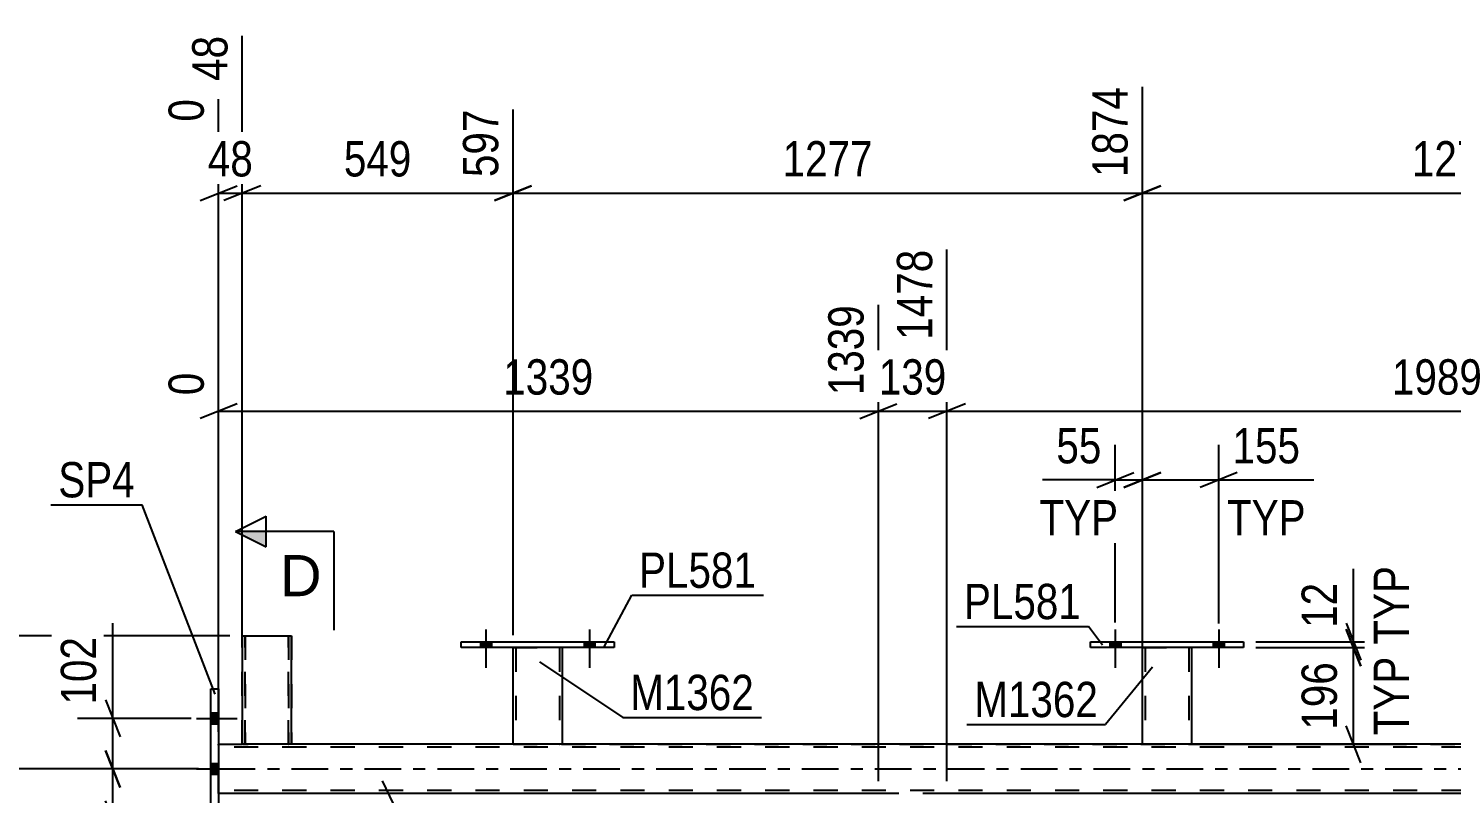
# Model space of a CAD drawing. Header units: millimetres. Extents: x 0 to 841, y 0 to 594.
# Drawn here: x 67.1 to 182.6, y 456.6 to 518.7 of the extents above; entities that cross this region are included whole.
import ezdxf

# ---------------------------------------------------------------- set-up
doc = ezdxf.new("R2010")
doc.units = ezdxf.units.MM
doc.linetypes.add('DXK_LINE_DOT2', pattern=[3.9198, 1.9599, -1.9599])
doc.linetypes.add('DXK_LINE_DOT3', pattern=[5.9187, 2.979, -0.9799, 0.9799, -0.9799])
doc.styles.add('Arial', font='arial.ttf', dxfattribs={"height": 0.2})
doc.styles.add('Arial Narrow', font='ARIALN.TTF', dxfattribs={"height": 0.2})

# ---------------------------------------------------------------- blocks, each defined once
blk = doc.blocks.new('Bolt-248143587-3930 - 3863')
at = {"linetype": 'Continuous'}
for points in [[(82.53, 462.26), (82.53, 463.14), (81.89, 463.14), (81.89, 462.26)], [(82.53, 462.26), (82.53, 463.14), (81.89, 463.14), (81.89, 462.26)], [(82.53, 462.26), (82.53, 463.14), (81.89, 463.14), (81.89, 462.26)], [(82.53, 458.16), (82.53, 459.04), (81.89, 459.04), (81.89, 458.16)], [(82.53, 458.16), (82.53, 459.04), (81.89, 459.04), (81.89, 458.16)], [(82.53, 454.06), (82.53, 454.94), (81.89, 454.94), (81.89, 454.06)], [(82.53, 454.06), (82.53, 454.94), (81.89, 454.94), (81.89, 454.06)], [(82.53, 454.06), (82.53, 454.94), (81.89, 454.94), (81.89, 454.06)]]:
    blk.add_hatch(color=1, dxfattribs=at).paths.add_polyline_path(points)
at = {"color": 1, "linetype": 'Continuous'}
for p, q in [((80.73, 462.7), (84.05, 462.7)), ((80.73, 462.7), (84.05, 462.7)), ((80.73, 462.7), (84.05, 462.7)), ((81.89, 463.14), (82.53, 463.14)), ((81.89, 463.14), (82.53, 463.14)), ((81.89, 463.14), (82.53, 463.14)), ((81.89, 462.26), (82.53, 462.26)), ((81.89, 462.26), (82.53, 462.26)), ((81.89, 462.26), (82.53, 462.26)), ((80.73, 458.6), (84.05, 458.6)), ((80.73, 458.6), (84.05, 458.6)), ((81.89, 459.04), (82.53, 459.04)), ((81.89, 459.04), (82.53, 459.04)), ((81.89, 458.16), (82.53, 458.16)), ((81.89, 458.16), (82.53, 458.16)), ((80.73, 454.5), (84.05, 454.5)), ((80.73, 454.5), (84.05, 454.5)), ((80.73, 454.5), (84.05, 454.5)), ((81.89, 454.94), (82.53, 454.94)), ((81.89, 454.94), (82.53, 454.94)), ((81.89, 454.94), (82.53, 454.94)), ((81.89, 454.06), (82.53, 454.06)), ((81.89, 454.06), (82.53, 454.06)), ((81.89, 454.06), (82.53, 454.06))]:
    blk.add_line(p, q, dxfattribs=at)
blk = doc.blocks.new('Part-248143587-3978 - 3863')
at = {"color": 2, "linetype": 'Continuous'}
for p, q in [((81.89, 465.1), (82.53, 465.1)), ((81.89, 452.1), (81.89, 465.1)), ((82.53, 465.1), (82.53, 452.1)), ((82.53, 452.1), (81.89, 452.1))]:
    blk.add_line(p, q, dxfattribs=at)
blk = doc.blocks.new('Part-248143587-7957 - 3863')
at = {"color": 2, "linetype": 'Continuous'}
for p, q in [((106.43, 460.6), (106.43, 468.44)), ((110.43, 468.44), (110.43, 460.6)), ((110.39, 460.6), (106.43, 460.6)), ((110.43, 460.6), (110.39, 460.6))]:
    blk.add_line(p, q, dxfattribs=at)
at = {"color": 7, "linetype": 'DXK_LINE_DOT2'}
for p, q in [((106.43, 468.44), (110.43, 468.44)), ((106.43, 468.44), (106.43, 468.44)), ((106.43, 468.44), (106.43, 468.44)), ((106.67, 468.44), (106.67, 460.6)), ((110.19, 468.44), (110.19, 460.6)), ((110.43, 468.44), (110.43, 468.44)), ((110.43, 468.44), (110.43, 468.44)), ((110.17, 460.6), (110.19, 460.6))]:
    blk.add_line(p, q, dxfattribs=at)
blk = doc.blocks.new('Part-248143587-4066 - 3863')
at = {"color": 2, "linetype": 'Continuous'}
for p, q in [((82.53, 460.6), (84.45, 460.6)), ((106.43, 460.6), (88.45, 460.6)), ((157.51, 460.6), (110.43, 460.6)), ((208.59, 460.6), (161.51, 460.6)), ((136.08, 456.6), (82.53, 456.6)), ((221.21, 456.6), (141.65, 456.6))]:
    blk.add_line(p, q, dxfattribs=at)
at = {"color": 7, "linetype": 'DXK_LINE_DOT2'}
for p, q in [((82.53, 456.6), (82.53, 460.6)), ((744.27, 460.36), (82.53, 460.36)), ((88.45, 460.6), (84.45, 460.6)), ((106.43, 460.6), (744.27, 460.6)), ((110.43, 460.6), (106.43, 460.6)), ((161.51, 460.6), (157.51, 460.6)), ((744.27, 456.84), (82.53, 456.84)), ((141.65, 456.6), (136.08, 456.6))]:
    blk.add_line(p, q, dxfattribs=at)
at = {"color": 7, "linetype": 'DXK_LINE_DOT3'}
blk.add_line((82.53, 458.6), (744.27, 458.6), dxfattribs=at)
blk = doc.blocks.new('Part-248143587-7955 - 3863')
at = {"color": 2, "linetype": 'Continuous'}
for p, q in [((157.51, 460.6), (157.51, 468.44)), ((161.51, 468.44), (161.51, 460.6)), ((161.47, 460.6), (157.51, 460.6)), ((161.51, 460.6), (161.47, 460.6))]:
    blk.add_line(p, q, dxfattribs=at)
at = {"color": 7, "linetype": 'DXK_LINE_DOT2'}
for p, q in [((157.51, 468.44), (161.51, 468.44)), ((157.51, 468.44), (157.51, 468.44)), ((157.51, 468.44), (157.51, 468.44)), ((157.75, 468.44), (157.75, 460.6)), ((161.27, 468.44), (161.27, 460.6)), ((161.51, 468.44), (161.51, 468.44)), ((161.51, 468.44), (161.51, 468.44)), ((161.25, 460.6), (161.27, 460.6))]:
    blk.add_line(p, q, dxfattribs=at)
blk = doc.blocks.new('Part-248143587-7956 - 3863')
at = {"color": 2, "linetype": 'Continuous'}
for p, q in [((153.31, 468.44), (153.31, 468.92)), ((153.31, 468.92), (165.71, 468.92)), ((165.71, 468.44), (153.31, 468.44)), ((165.71, 468.92), (165.71, 468.44))]:
    blk.add_line(p, q, dxfattribs=at)
blk = doc.blocks.new('Part-248143587-7958 - 3863')
at = {"color": 2, "linetype": 'Continuous'}
for p, q in [((102.23, 468.44), (102.23, 468.92)), ((102.23, 468.92), (114.63, 468.92)), ((114.63, 468.44), (102.23, 468.44)), ((114.63, 468.92), (114.63, 468.44))]:
    blk.add_line(p, q, dxfattribs=at)
blk = doc.blocks.new('Part-248143587-7959 - 3863')
at = {"color": 2, "linetype": 'Continuous'}
for p, q in [((84.45, 469.4), (84.45, 469.4)), ((84.45, 469.4), (84.45, 460.6)), ((84.45, 469.4), (88.45, 469.4)), ((88.45, 469.4), (88.45, 469.4)), ((88.45, 460.6), (88.45, 469.4)), ((84.45, 460.6), (84.45, 460.6)), ((88.45, 460.6), (84.45, 460.6)), ((88.45, 460.6), (88.45, 460.6))]:
    blk.add_line(p, q, dxfattribs=at)
at = {"color": 7, "linetype": 'DXK_LINE_DOT2'}
for p, q in [((84.45, 460.6), (84.45, 469.4)), ((84.45, 469.4), (84.45, 469.4)), ((84.49, 469.4), (84.49, 469.4)), ((84.59, 469.4), (84.59, 469.4)), ((84.69, 469.4), (84.69, 469.4)), ((84.69, 460.6), (84.69, 469.4)), ((84.69, 469.4), (84.69, 460.6)), ((84.69, 469.4), (84.71, 469.4)), ((84.69, 469.4), (84.71, 469.4)), ((84.71, 469.4), (84.75, 469.4)), ((84.71, 469.4), (84.75, 469.4)), ((84.75, 469.4), (84.75, 469.4)), ((84.75, 469.4), (84.76, 469.4)), ((84.93, 469.4), (84.93, 469.4)), ((84.93, 469.4), (84.93, 469.4)), ((88.21, 460.6), (88.21, 469.4)), ((88.21, 469.4), (88.21, 460.6)), ((88.45, 469.4), (88.45, 460.6)), ((84.45, 460.6), (84.45, 460.6)), ((84.49, 460.6), (84.93, 460.6)), ((84.69, 460.6), (84.69, 460.6)), ((84.93, 460.6), (84.93, 460.6)), ((84.93, 460.6), (84.93, 460.6)), ((87.97, 460.6), (87.97, 460.6)), ((88.19, 460.6), (88.21, 460.6)), ((88.21, 460.6), (88.21, 460.6))]:
    blk.add_line(p, q, dxfattribs=at)
blk = doc.blocks.new('Bolt-248143587-7984 - 3863')
at = {"linetype": 'Continuous'}
for points in [[(154.87, 468.44), (155.75, 468.44), (155.75, 468.92), (154.87, 468.92)], [(163.27, 468.44), (164.15, 468.44), (164.15, 468.92), (163.27, 468.92)]]:
    blk.add_hatch(color=1, dxfattribs=at).paths.add_polyline_path(points)
at = {"color": 1, "linetype": 'Continuous'}
for p, q in [((155.31, 469.92), (155.31, 466.8)), ((163.71, 469.92), (163.71, 466.8)), ((154.87, 468.92), (154.87, 468.44)), ((155.75, 468.92), (155.75, 468.44)), ((163.27, 468.92), (163.27, 468.44)), ((164.15, 468.92), (164.15, 468.44))]:
    blk.add_line(p, q, dxfattribs=at)
blk = doc.blocks.new('Bolt-248143587-7985 - 3863')
at = {"linetype": 'Continuous'}
for points in [[(154.87, 468.44), (155.75, 468.44), (155.75, 468.92), (154.87, 468.92)], [(163.27, 468.44), (164.15, 468.44), (164.15, 468.92), (163.27, 468.92)]]:
    blk.add_hatch(color=1, dxfattribs=at).paths.add_polyline_path(points)
at = {"color": 1, "linetype": 'Continuous'}
for p, q in [((155.31, 469.92), (155.31, 466.8)), ((163.71, 469.92), (163.71, 466.8)), ((154.87, 468.92), (154.87, 468.44)), ((155.75, 468.92), (155.75, 468.44)), ((163.27, 468.92), (163.27, 468.44)), ((164.15, 468.92), (164.15, 468.44))]:
    blk.add_line(p, q, dxfattribs=at)
blk = doc.blocks.new('Bolt-248143587-7986 - 3863')
at = {"linetype": 'Continuous'}
for points in [[(103.79, 468.44), (104.67, 468.44), (104.67, 468.92), (103.79, 468.92)], [(112.19, 468.44), (113.07, 468.44), (113.07, 468.92), (112.19, 468.92)]]:
    blk.add_hatch(color=1, dxfattribs=at).paths.add_polyline_path(points)
at = {"color": 1, "linetype": 'Continuous'}
for p, q in [((104.23, 469.92), (104.23, 466.8)), ((112.63, 469.92), (112.63, 466.8)), ((103.79, 468.92), (103.79, 468.44)), ((104.67, 468.92), (104.67, 468.44)), ((112.19, 468.92), (112.19, 468.44)), ((113.07, 468.92), (113.07, 468.44))]:
    blk.add_line(p, q, dxfattribs=at)
blk = doc.blocks.new('Bolt-248143587-7987 - 3863')
at = {"linetype": 'Continuous'}
for points in [[(103.79, 468.44), (104.67, 468.44), (104.67, 468.92), (103.79, 468.92)], [(112.19, 468.44), (113.07, 468.44), (113.07, 468.92), (112.19, 468.92)]]:
    blk.add_hatch(color=1, dxfattribs=at).paths.add_polyline_path(points)
at = {"color": 1, "linetype": 'Continuous'}
for p, q in [((104.23, 469.92), (104.23, 466.8)), ((112.63, 469.92), (112.63, 466.8)), ((103.79, 468.92), (103.79, 468.44)), ((104.67, 468.92), (104.67, 468.44)), ((112.19, 468.92), (112.19, 468.44)), ((113.07, 468.92), (113.07, 468.44))]:
    blk.add_line(p, q, dxfattribs=at)
blk = doc.blocks.new('StraightDimension-248143587-4139 - 3863')
at = {"color": 7, "linetype": 'Continuous'}
for p, q in [((47.91, 457.1), (46.71, 460.1)), ((80.89, 458.6), (44.46, 458.6)), ((47.31, 332.74), (47.31, 458.6)), ((46.71, 334.24), (47.91, 331.24)), ((62.79, 332.74), (44.46, 332.74))]:
    blk.add_line(p, q, dxfattribs=at)
at = {"color": 0}
blk.add_wipeout([(46.56, 399.93), (42.36, 399.93), (42.36, 391.41), (46.56, 391.41)], dxfattribs=at)
at = {"color": 3, "style": 'Arial Narrow'}
blk.add_text('3147', height=2.863, rotation=90.0002, dxfattribs=at).set_placement((45.96, 392.01))
blk = doc.blocks.new('StraightDimension-248143587-4160 - 3863')
at = {"color": 7, "linetype": 'Continuous'}
blk.add_line((83.45, 469.4), (35.34, 469.4), dxfattribs=at)
blk = doc.blocks.new('StraightDimension-248143587-18019 - 3863')
at = {"color": 7, "linetype": 'Continuous'}
for p, q in [((174.05, 469.94), (175.25, 466.94)), ((166.71, 468.44), (177.05, 468.44)), ((174.65, 460.6), (174.65, 468.44)), ((175.25, 459.1), (174.05, 462.1)), ((162.51, 460.6), (177.05, 460.6))]:
    blk.add_line(p, q, dxfattribs=at)
at = {"color": 0}
blk.add_wipeout([(173.9, 467.86), (169.7, 467.86), (169.7, 461.18), (173.9, 461.18)], dxfattribs=at)
at = {"color": 0, "linetype": 'Continuous'}
blk.add_wipeout([(179.75, 468.31), (175.55, 468.31), (175.55, 460.72), (179.75, 460.72)], dxfattribs=at)
at = {"color": 3, "style": 'Arial Narrow'}
blk.add_text('196', height=2.863, rotation=90.0002, dxfattribs=at).set_placement((173.3, 461.78))
at = {"color": 3, "linetype": 'Continuous', "style": 'Arial Narrow'}
blk.add_text('TYP', height=2.863, rotation=90.0002, dxfattribs=at).set_placement((179.15, 461.32))
blk = doc.blocks.new('StraightDimension-248143587-4826 - 3863')
at = {"color": 7, "linetype": 'Continuous'}
for p, q in [((136.08, 457.6), (136.08, 496.24)), ((82.53, 461.6), (82.53, 490.75)), ((84.03, 488.22), (81.03, 487.02)), ((82.53, 487.62), (136.08, 487.62)), ((134.58, 487.02), (137.58, 488.22))]:
    blk.add_line(p, q, dxfattribs=at)
at = {"color": 0}
blk.add_wipeout([(113.56, 488.37), (113.56, 492.57), (105.04, 492.57), (105.04, 488.37)], dxfattribs=at)
at = {"color": 3, "style": 'Arial Narrow'}
blk.add_text('1339', height=2.863, dxfattribs=at).set_placement((105.64, 488.97))
at = {"color": 0, "linetype": 'Continuous'}
for points in [[(135.48, 496.84), (131.28, 496.84), (131.28, 488.32), (135.48, 488.32)], [(81.93, 491.35), (77.73, 491.35), (77.73, 488.32), (81.93, 488.32)]]:
    blk.add_wipeout(points, dxfattribs=at)
at = {"color": 3, "linetype": 'Continuous', "style": 'Arial Narrow'}
for s, height, p in [('1339', 2.863, (134.88, 488.92)), ('0', 2.86, (81.33, 488.92))]:
    blk.add_text(s, height=height, rotation=90.0002, dxfattribs=at).set_placement(p)
blk = doc.blocks.new('StraightDimension-248143587-18038 - 3863')
at = {"color": 7, "linetype": 'Continuous'}
for p, q in [((155.31, 470.48), (155.31, 484.89)), ((157.51, 469.44), (157.51, 484.89)), ((155.31, 482.04), (149.4, 482.04)), ((155.31, 482.04), (149.4, 482.04)), ((153.81, 481.44), (156.81, 482.64)), ((155.31, 482.04), (157.51, 482.04)), ((159.01, 482.64), (156.01, 481.44))]:
    blk.add_line(p, q, dxfattribs=at)
at = {"color": 0}
blk.add_wipeout([(154.78, 482.79), (154.78, 486.99), (149.93, 486.99), (149.93, 482.79)], dxfattribs=at)
at = {"color": 0, "linetype": 'Continuous'}
blk.add_wipeout([(156.15, 476.94), (156.15, 481.14), (148.56, 481.14), (148.56, 476.94)], dxfattribs=at)
at = {"color": 3, "style": 'Arial Narrow'}
blk.add_text('55', height=2.863, dxfattribs=at).set_placement((150.53, 483.39))
at = {"color": 3, "linetype": 'Continuous', "style": 'Arial Narrow'}
blk.add_text('TYP', height=2.863, dxfattribs=at).set_placement((149.16, 477.54))
blk = doc.blocks.new('StraightDimension-248143587-4786 - 3863')
at = {"color": 7, "linetype": 'Continuous'}
for p, q in [((141.65, 457.6), (141.65, 500.74)), ((221.21, 457.6), (221.21, 496.24)), ((143.15, 488.22), (140.15, 487.02)), ((141.65, 487.62), (221.21, 487.62)), ((219.71, 487.02), (222.71, 488.22))]:
    blk.add_line(p, q, dxfattribs=at)
at = {"color": 0}
blk.add_wipeout([(185.69, 488.37), (185.69, 492.57), (177.17, 492.57), (177.17, 488.37)], dxfattribs=at)
at = {"color": 3, "style": 'Arial Narrow'}
blk.add_text('1989', height=2.863, dxfattribs=at).set_placement((177.77, 488.97))
at = {"color": 0, "linetype": 'Continuous'}
blk.add_wipeout([(220.61, 496.84), (216.41, 496.84), (216.41, 488.32), (220.61, 488.32)], dxfattribs=at)
at = {"color": 3, "linetype": 'Continuous', "style": 'Arial Narrow'}
blk.add_text('3467', height=2.863, rotation=90.0002, dxfattribs=at).set_placement((220.01, 488.92))
blk = doc.blocks.new('StraightDimension-248143587-4806 - 3863')
at = {"color": 7, "linetype": 'Continuous'}
for p, q in [((141.65, 457.6), (141.65, 500.74)), ((136.08, 457.6), (136.08, 496.24)), ((134.58, 487.02), (137.58, 488.22)), ((136.08, 487.62), (141.65, 487.62)), ((143.15, 488.22), (140.15, 487.02))]:
    blk.add_line(p, q, dxfattribs=at)
at = {"color": 0}
blk.add_wipeout([(142.2, 488.37), (142.2, 492.57), (135.52, 492.57), (135.52, 488.37)], dxfattribs=at)
at = {"color": 3, "style": 'Arial Narrow'}
blk.add_text('139', height=2.863, dxfattribs=at).set_placement((136.12, 488.97))
at = {"color": 0, "linetype": 'Continuous'}
blk.add_wipeout([(141.05, 501.34), (136.85, 501.34), (136.85, 492.82), (141.05, 492.82)], dxfattribs=at)
at = {"color": 3, "linetype": 'Continuous', "style": 'Arial Narrow'}
blk.add_text('1478', height=2.863, rotation=90.0002, dxfattribs=at).set_placement((140.45, 493.42))
blk = doc.blocks.new('StraightDimension-248143587-17637 - 3863')
at = {"color": 7, "linetype": 'Continuous'}
for p, q in [((157.51, 466.95), (157.51, 513.93)), ((208.59, 466.95), (208.59, 513.93)), ((159.01, 505.92), (156.01, 504.72)), ((157.51, 505.32), (208.59, 505.32)), ((207.09, 504.72), (210.09, 505.92))]:
    blk.add_line(p, q, dxfattribs=at)
at = {"color": 0}
blk.add_wipeout([(187.3, 506.07), (187.3, 510.27), (178.79, 510.27), (178.79, 506.07)], dxfattribs=at)
at = {"color": 3, "style": 'Arial Narrow'}
blk.add_text('1277', height=2.863, dxfattribs=at).set_placement((179.39, 506.67))
at = {"color": 0, "linetype": 'Continuous'}
blk.add_wipeout([(207.99, 514.53), (203.79, 514.53), (203.79, 506.02), (207.99, 506.02)], dxfattribs=at)
at = {"color": 3, "linetype": 'Continuous', "style": 'Arial Narrow'}
blk.add_text('3151', height=2.863, rotation=90.0002, dxfattribs=at).set_placement((207.39, 506.62))
blk = doc.blocks.new('StraightDimension-248143587-17638 - 3863')
at = {"color": 7, "linetype": 'Continuous'}
for p, q in [((157.51, 466.95), (157.51, 513.93)), ((106.43, 469.44), (106.43, 512.1)), ((107.93, 505.92), (104.93, 504.72)), ((106.43, 505.32), (157.51, 505.32)), ((156.01, 504.72), (159.01, 505.92))]:
    blk.add_line(p, q, dxfattribs=at)
at = {"color": 0}
blk.add_wipeout([(136.22, 506.07), (136.22, 510.27), (127.71, 510.27), (127.71, 506.07)], dxfattribs=at)
at = {"color": 3, "style": 'Arial Narrow'}
blk.add_text('1277', height=2.863, dxfattribs=at).set_placement((128.31, 506.67))
at = {"color": 0, "linetype": 'Continuous'}
blk.add_wipeout([(156.91, 514.53), (152.71, 514.53), (152.71, 506.02), (156.91, 506.02)], dxfattribs=at)
at = {"color": 3, "linetype": 'Continuous', "style": 'Arial Narrow'}
blk.add_text('1874', height=2.863, rotation=90.0002, dxfattribs=at).set_placement((156.31, 506.62))
blk = doc.blocks.new('StraightDimension-248143587-17639 - 3863')
at = {"color": 7, "linetype": 'Continuous'}
for p, q in [((84.45, 468.56), (84.45, 518.08)), ((106.43, 469.44), (106.43, 512.1)), ((85.95, 505.92), (82.95, 504.72)), ((84.45, 505.32), (106.43, 505.32)), ((104.93, 504.72), (107.93, 505.92))]:
    blk.add_line(p, q, dxfattribs=at)
at = {"color": 0}
blk.add_wipeout([(98.78, 506.07), (98.78, 510.27), (92.1, 510.27), (92.1, 506.07)], dxfattribs=at)
at = {"color": 3, "style": 'Arial Narrow'}
blk.add_text('549', height=2.863, dxfattribs=at).set_placement((92.7, 506.67))
at = {"color": 0, "linetype": 'Continuous'}
blk.add_wipeout([(105.83, 512.7), (101.63, 512.7), (101.63, 506.02), (105.83, 506.02)], dxfattribs=at)
at = {"color": 3, "linetype": 'Continuous', "style": 'Arial Narrow'}
blk.add_text('597', height=2.863, rotation=90.0002, dxfattribs=at).set_placement((105.23, 506.62))
blk = doc.blocks.new('StraightDimension-248143587-17640 - 3863')
at = {"color": 7, "linetype": 'Continuous'}
for p, q in [((84.45, 468.56), (84.45, 518.08)), ((82.53, 461.6), (82.53, 512.95)), ((81.03, 504.72), (84.03, 505.92)), ((82.53, 505.32), (84.45, 505.32)), ((85.95, 505.92), (82.95, 504.72))]:
    blk.add_line(p, q, dxfattribs=at)
at = {"color": 0, "linetype": 'Continuous'}
blk.add_wipeout([(83.85, 518.68), (79.65, 518.68), (79.65, 513.82), (83.85, 513.82)], dxfattribs=at)
at = {"color": 3, "linetype": 'Continuous', "style": 'Arial Narrow'}
blk.add_text('48', height=2.863, rotation=90.0002, dxfattribs=at).set_placement((83.25, 514.42))
at = {"color": 0}
blk.add_wipeout([(85.92, 506.07), (85.92, 510.27), (81.06, 510.27), (81.06, 506.07)], dxfattribs=at)
at = {"color": 3, "style": 'Arial Narrow'}
blk.add_text('48', height=2.863, dxfattribs=at).set_placement((81.66, 506.67))
at = {"color": 0, "linetype": 'Continuous'}
blk.add_wipeout([(81.93, 513.55), (77.73, 513.55), (77.73, 510.52), (81.93, 510.52)], dxfattribs=at)
at = {"color": 3, "linetype": 'Continuous', "style": 'Arial Narrow'}
blk.add_text('0', height=2.86, rotation=90.0002, dxfattribs=at).set_placement((81.33, 511.12))
blk = doc.blocks.new('StraightDimension-248143587-17928 - 3863')
at = {"color": 7, "linetype": 'Continuous'}
for p, q in [((73.94, 462.7), (73.94, 470.43)), ((73.94, 462.7), (73.94, 470.43)), ((73.34, 464.2), (74.54, 461.2)), ((80.31, 462.7), (71.09, 462.7)), ((73.94, 458.6), (73.94, 462.7)), ((74.54, 457.1), (73.34, 460.1)), ((80.31, 458.6), (71.09, 458.6))]:
    blk.add_line(p, q, dxfattribs=at)
at = {"color": 0}
blk.add_wipeout([(73.19, 469.91), (68.99, 469.91), (68.99, 463.22), (73.19, 463.22)], dxfattribs=at)
at = {"color": 3, "style": 'Arial Narrow'}
blk.add_text('102', height=2.863, rotation=90.0002, dxfattribs=at).set_placement((72.59, 463.82))
blk = doc.blocks.new('StraightDimension-248143587-17929 - 3863')
at = {"color": 7, "linetype": 'Continuous'}
for p, q in [((73.34, 460.1), (74.54, 457.1)), ((80.31, 458.6), (71.09, 458.6)), ((73.94, 454.5), (73.94, 458.6)), ((74.54, 453), (73.34, 456)), ((80.31, 454.5), (71.09, 454.5)), ((73.94, 454.5), (73.94, 446.76)), ((73.94, 454.5), (73.94, 446.76))]:
    blk.add_line(p, q, dxfattribs=at)
at = {"color": 0}
blk.add_wipeout([(73.19, 453.97), (68.99, 453.97), (68.99, 447.29), (73.19, 447.29)], dxfattribs=at)
at = {"color": 3, "style": 'Arial Narrow'}
blk.add_text('103', height=2.863, rotation=90.0002, dxfattribs=at).set_placement((72.59, 447.89))
blk = doc.blocks.new('StraightDimension-248143587-18018 - 3863')
at = {"color": 7, "linetype": 'Continuous'}
for p, q in [((174.65, 468.92), (174.65, 474.83)), ((174.65, 468.92), (174.65, 474.83)), ((174.05, 470.42), (175.25, 467.42)), ((175.25, 466.94), (174.05, 469.94)), ((166.71, 468.92), (177.05, 468.92)), ((166.71, 468.44), (177.05, 468.44)), ((174.65, 468.44), (174.65, 468.92))]:
    blk.add_line(p, q, dxfattribs=at)
at = {"color": 0, "linetype": 'Continuous'}
blk.add_wipeout([(179.75, 475.67), (175.55, 475.67), (175.55, 468.08), (179.75, 468.08)], dxfattribs=at)
at = {"color": 0}
blk.add_wipeout([(173.9, 474.3), (169.7, 474.3), (169.7, 469.44), (173.9, 469.44)], dxfattribs=at)
at = {"color": 3, "linetype": 'Continuous', "style": 'Arial Narrow'}
blk.add_text('TYP', height=2.863, rotation=90.0002, dxfattribs=at).set_placement((179.15, 468.68))
at = {"color": 3, "style": 'Arial Narrow'}
blk.add_text('12', height=2.863, rotation=90.0002, dxfattribs=at).set_placement((173.3, 470.04))
blk = doc.blocks.new('StraightDimension-248143587-18037 - 3863')
at = {"color": 7, "linetype": 'Continuous'}
for p, q in [((157.51, 469.44), (157.51, 484.89)), ((163.71, 470.4), (163.71, 484.89)), ((156.01, 481.44), (159.01, 482.64)), ((157.51, 482.04), (163.71, 482.04)), ((165.21, 482.64), (162.21, 481.44)), ((163.71, 482.04), (171.44, 482.04)), ((163.71, 482.04), (171.44, 482.04))]:
    blk.add_line(p, q, dxfattribs=at)
at = {"color": 0}
blk.add_wipeout([(170.92, 482.79), (170.92, 486.99), (164.23, 486.99), (164.23, 482.79)], dxfattribs=at)
at = {"color": 0, "linetype": 'Continuous'}
blk.add_wipeout([(171.37, 476.94), (171.37, 481.14), (163.78, 481.14), (163.78, 476.94)], dxfattribs=at)
at = {"color": 3, "style": 'Arial Narrow'}
blk.add_text('155', height=2.863, dxfattribs=at).set_placement((164.83, 483.39))
at = {"color": 3, "linetype": 'Continuous', "style": 'Arial Narrow'}
blk.add_text('TYP', height=2.863, dxfattribs=at).set_placement((164.38, 477.54))
blk = doc.blocks.new('Mark-248143587-3974 - 3863')
at = {"color": 30, "linetype": 'Continuous'}
for p in [(68.92, 480.03), (82.25, 464.66)]:
    blk.add_line(p, (76.33, 480.03), dxfattribs=at)
at = {"color": 0}
blk.add_wipeout([(75.73, 480.63), (75.73, 483.63), (69.52, 483.63), (69.52, 480.63)], dxfattribs=at)
blk.add_wipeout([(75.73, 480.63), (75.73, 483.63), (69.52, 483.63), (69.52, 480.63)], dxfattribs=at)
at = {"color": 3, "style": 'Arial Narrow'}
blk.add_text('SP4', height=2.863, dxfattribs=at).set_placement((69.52, 480.63))
blk = doc.blocks.new('SectionMark-248143587-5063 - 3863')
at = {"linetype": 'Continuous'}
for points in [[(86.39, 477.86), (86.39, 476.61), (83.89, 477.86)], [(86.39, 442.67), (86.39, 441.42), (83.89, 441.42)]]:
    blk.add_hatch(color=6, dxfattribs=at).paths.add_polyline_path(points)
at = {"color": 6, "linetype": 'Continuous'}
for p, q in [((83.89, 477.86), (86.39, 479.11)), ((86.39, 476.61), (86.39, 479.11)), ((91.89, 477.86), (83.89, 477.86)), ((83.89, 477.86), (86.39, 476.61)), ((91.89, 477.86), (91.89, 469.86)), ((91.89, 441.42), (91.89, 449.42)), ((83.89, 441.42), (86.39, 442.67)), ((86.39, 442.67), (86.39, 440.17)), ((91.89, 441.42), (83.89, 441.42)), ((86.39, 440.17), (83.89, 441.42))]:
    blk.add_line(p, q, dxfattribs=at)
at = {"color": 0, "linetype": 'Continuous'}
for points in [[(90.89, 472.61), (90.89, 476.11), (87.52, 476.11), (87.52, 472.61)], [(90.89, 443.17), (90.89, 446.67), (87.52, 446.67), (87.52, 443.17)]]:
    blk.add_wipeout(points, dxfattribs=at)
at = {"color": 3, "linetype": 'Continuous', "style": 'Arial'}
for p in [(87.52, 472.61), (87.52, 443.17)]:
    blk.add_text('D', height=3.34, dxfattribs=at).set_placement(p)
blk = doc.blocks.new('Mark-248143587-4062 - 3863')
at = {"color": 30, "linetype": 'Continuous'}
for p, q in [((95.81, 457.62), (99.77, 449.4)), ((99.77, 449.4), (110.83, 449.4))]:
    blk.add_line(p, q, dxfattribs=at)
at = {"color": 0}
blk.add_wipeout([(110.23, 450), (110.23, 453), (100.37, 453), (100.37, 450)], dxfattribs=at)
blk.add_wipeout([(110.23, 450), (110.23, 453), (100.37, 453), (100.37, 450)], dxfattribs=at)
at = {"color": 3, "style": 'Arial Narrow'}
blk.add_text('TR725', height=2.863, dxfattribs=at).set_placement((100.37, 450))
blk = doc.blocks.new('Mark-248143587-16092 - 3863')
at = {"color": 30, "linetype": 'Continuous'}
for p in [(158.32, 466.86), (143.27, 462.2)]:
    blk.add_line(p, (154.52, 462.2), dxfattribs=at)
at = {"color": 0}
blk.add_wipeout([(153.92, 462.8), (153.92, 465.8), (143.87, 465.8), (143.87, 462.8)], dxfattribs=at)
blk.add_wipeout([(153.92, 462.8), (153.92, 465.8), (143.87, 465.8), (143.87, 462.8)], dxfattribs=at)
at = {"color": 3, "style": 'Arial Narrow'}
blk.add_text('M1362', height=2.863, dxfattribs=at).set_placement((143.87, 462.8))
blk = doc.blocks.new('Mark-248143587-16095 - 3863')
at = {"color": 30, "linetype": 'Continuous'}
for p in [(142.43, 470.15), (154.27, 468.65)]:
    blk.add_line(p, (153.14, 470.15), dxfattribs=at)
at = {"color": 0}
blk.add_wipeout([(152.54, 470.75), (152.54, 473.75), (143.03, 473.75), (143.03, 470.75)], dxfattribs=at)
blk.add_wipeout([(152.54, 470.75), (152.54, 473.75), (143.03, 473.75), (143.03, 470.75)], dxfattribs=at)
at = {"color": 3, "style": 'Arial Narrow'}
blk.add_text('PL581', height=2.863, dxfattribs=at).set_placement((143.03, 470.75))
blk = doc.blocks.new('Mark-248143587-16098 - 3863')
at = {"color": 30, "linetype": 'Continuous'}
for p, q in [((108.58, 467.28), (115.34, 462.77)), ((115.34, 462.77), (126.59, 462.77))]:
    blk.add_line(p, q, dxfattribs=at)
at = {"color": 0}
blk.add_wipeout([(125.99, 463.37), (125.99, 466.37), (115.94, 466.37), (115.94, 463.37)], dxfattribs=at)
blk.add_wipeout([(125.99, 463.37), (125.99, 466.37), (115.94, 466.37), (115.94, 463.37)], dxfattribs=at)
at = {"color": 3, "style": 'Arial Narrow'}
blk.add_text('M1362', height=2.863, dxfattribs=at).set_placement((115.94, 463.37))
blk = doc.blocks.new('Mark-248143587-16101 - 3863')
at = {"color": 30, "linetype": 'Continuous'}
for p, q in [((113.81, 468.44), (116.06, 472.69)), ((116.06, 472.69), (126.76, 472.69))]:
    blk.add_line(p, q, dxfattribs=at)
at = {"color": 0}
blk.add_wipeout([(126.16, 473.29), (126.16, 476.29), (116.66, 476.29), (116.66, 473.29)], dxfattribs=at)
blk.add_wipeout([(126.16, 473.29), (126.16, 476.29), (116.66, 476.29), (116.66, 473.29)], dxfattribs=at)
at = {"color": 3, "style": 'Arial Narrow'}
blk.add_text('PL581', height=2.863, dxfattribs=at).set_placement((116.66, 473.29))

msp = doc.modelspace()

# ---------------------------------------------------------------- block references
for name in ['Part-248143587-7959 - 3863', 'Bolt-248143587-7986 - 3863', 'Bolt-248143587-7987 - 3863', 'Bolt-248143587-7984 - 3863', 'Bolt-248143587-7985 - 3863', 'Part-248143587-7958 - 3863', 'Part-248143587-7957 - 3863', 'Part-248143587-7956 - 3863', 'Part-248143587-7955 - 3863', 'Part-248143587-3978 - 3863', 'Bolt-248143587-3930 - 3863', 'Part-248143587-4066 - 3863']:
    msp.add_blockref(name, (0, 0))

# ---------------------------------------------------------------- next in the draw order: block references
msp.add_blockref('StraightDimension-248143587-4139 - 3863', (0, 0))

# ---------------------------------------------------------------- next in the draw order: block references
msp.add_blockref('StraightDimension-248143587-4160 - 3863', (0, 0))

# ---------------------------------------------------------------- next in the draw order: block references
for name in ['StraightDimension-248143587-4826 - 3863', 'StraightDimension-248143587-18038 - 3863', 'StraightDimension-248143587-18019 - 3863']:
    msp.add_blockref(name, (0, 0))

# ---------------------------------------------------------------- next in the draw order: block references
for name in ['StraightDimension-248143587-4786 - 3863', 'Mark-248143587-4062 - 3863']:
    msp.add_blockref(name, (0, 0))

# ---------------------------------------------------------------- next in the draw order: block references
for name in ['StraightDimension-248143587-17637 - 3863', 'StraightDimension-248143587-4806 - 3863']:
    msp.add_blockref(name, (0, 0))

# ---------------------------------------------------------------- next in the draw order: block references
for name in ['StraightDimension-248143587-17638 - 3863', 'StraightDimension-248143587-18018 - 3863']:
    msp.add_blockref(name, (0, 0))

# ---------------------------------------------------------------- next in the draw order: block references
for name in ['StraightDimension-248143587-17639 - 3863', 'StraightDimension-248143587-18037 - 3863', 'Mark-248143587-16101 - 3863', 'Mark-248143587-16095 - 3863', 'Mark-248143587-16098 - 3863', 'Mark-248143587-16092 - 3863']:
    msp.add_blockref(name, (0, 0))

# ---------------------------------------------------------------- next in the draw order: block references
msp.add_blockref('StraightDimension-248143587-17640 - 3863', (0, 0))

# ---------------------------------------------------------------- next in the draw order: block references
for name in ['SectionMark-248143587-5063 - 3863', 'StraightDimension-248143587-17928 - 3863']:
    msp.add_blockref(name, (0, 0))

# ---------------------------------------------------------------- next in the draw order: block references
for name in ['Mark-248143587-3974 - 3863', 'StraightDimension-248143587-17929 - 3863']:
    msp.add_blockref(name, (0, 0))

doc.saveas('drawing.dxf')
